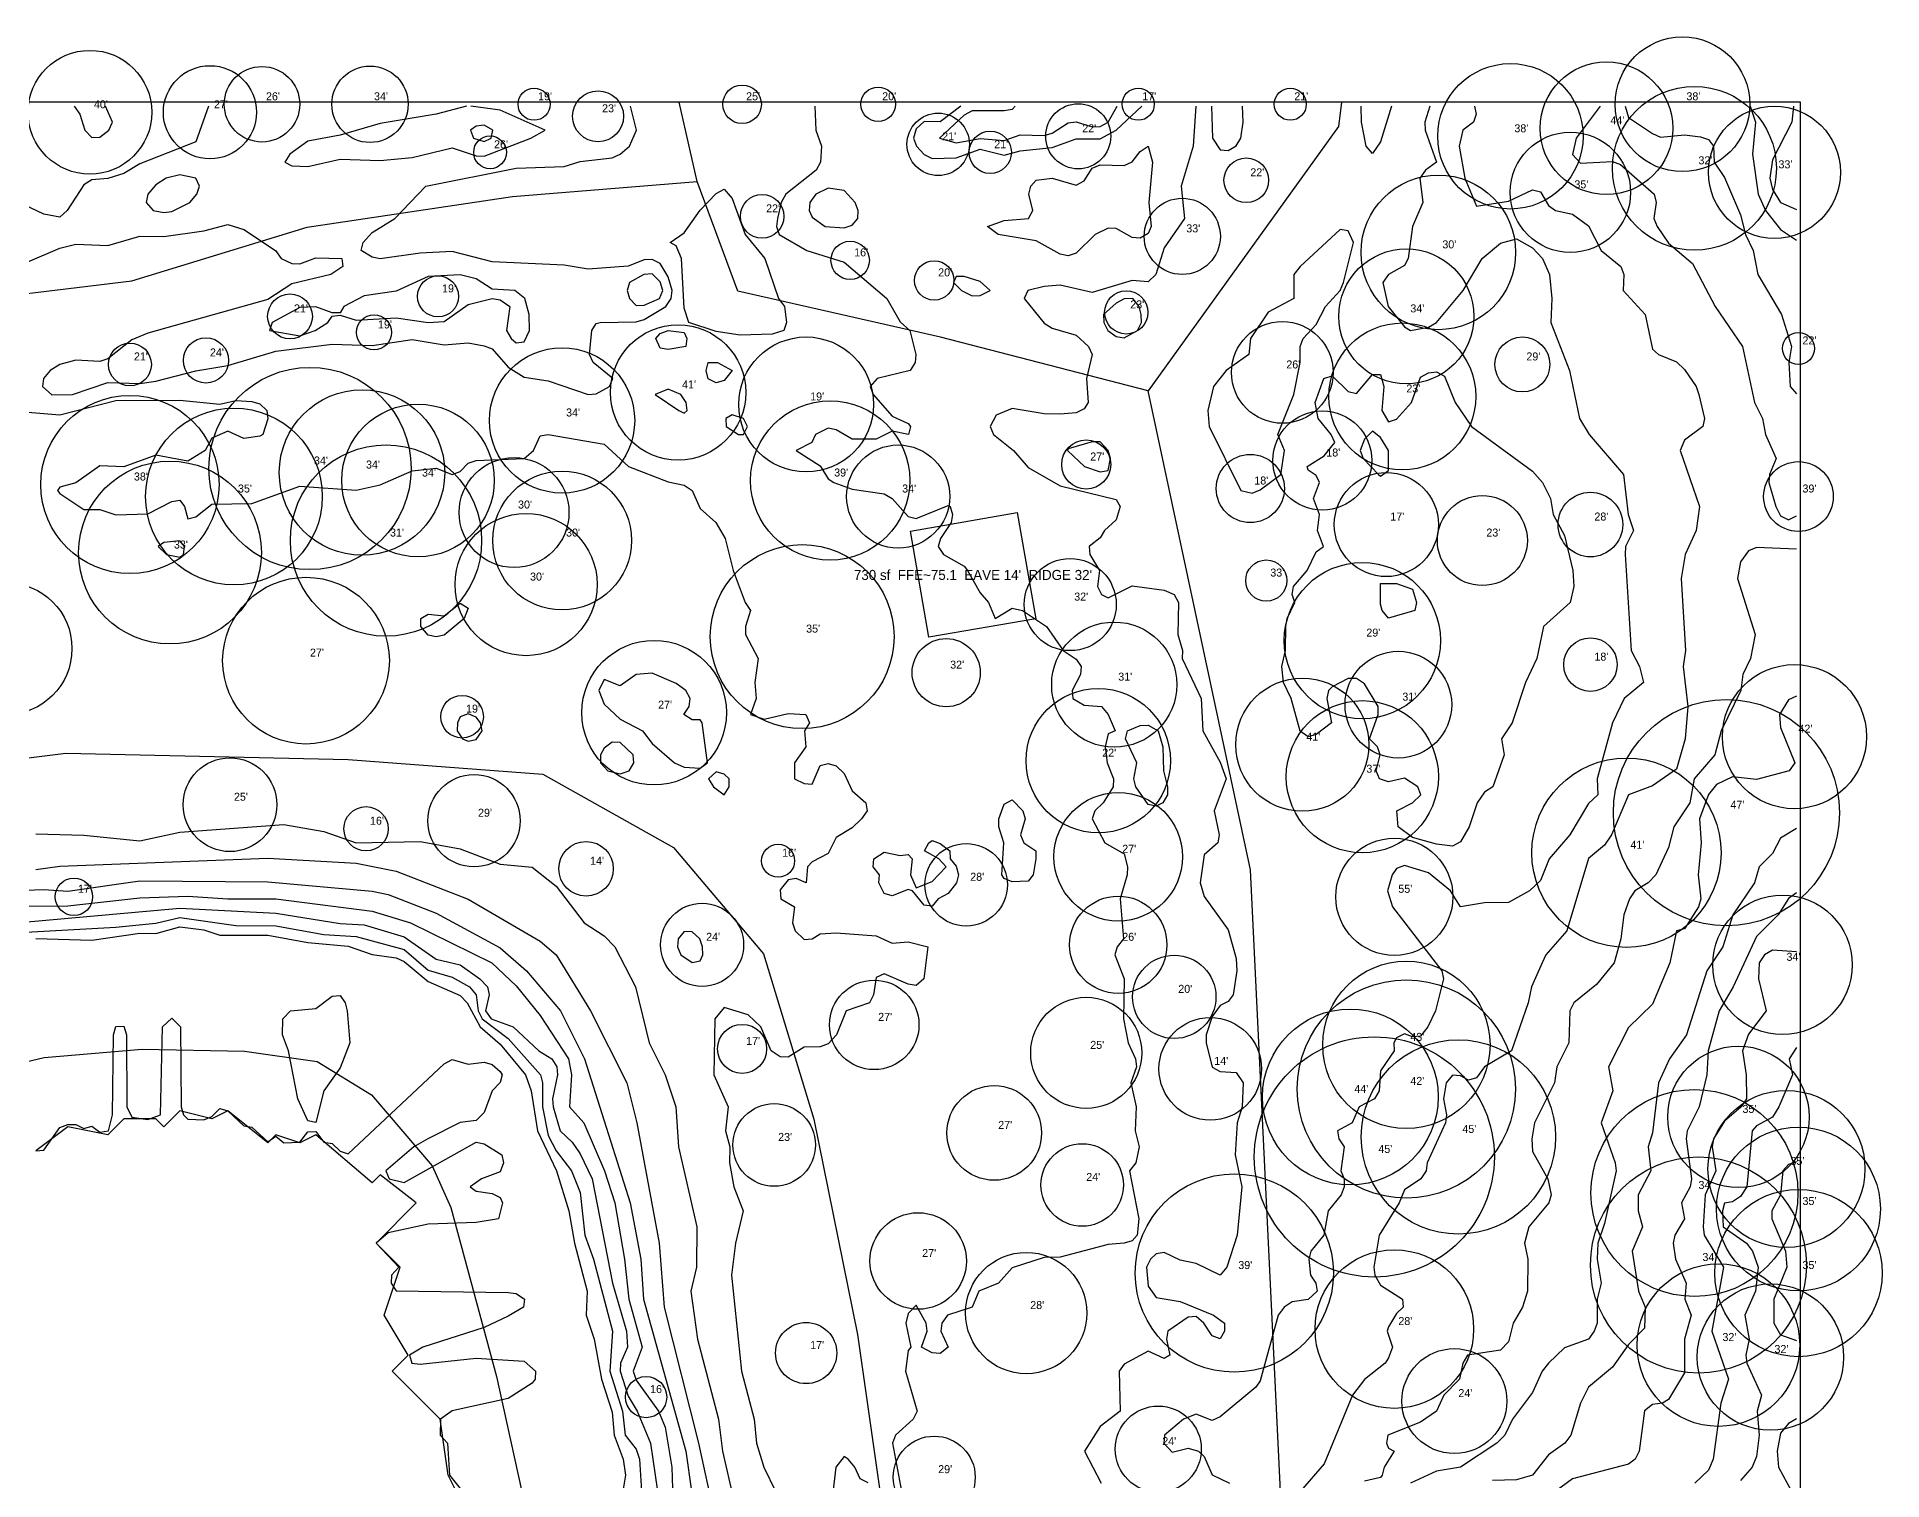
# Model space of a CAD drawing. Extents: x 425736 to 427074, y 1578339 to 1579567.
# Drawn here: x 426609.2 to 427070.4, y 1579205.8 to 1579566.3 of the extents above; entities that cross this region are included whole.
import ezdxf
from ezdxf.enums import TextEntityAlignment as Align

# ---------------------------------------------------------------- set-up
doc = ezdxf.new("R2010")
doc.units = 21
doc.header["$MEASUREMENT"] = 0
for name, color, linetype in [('A-BLDG-ANNO', 1, 'Continuous'), ('A-BLDG-FTPT', 1, 'Continuous'), ('C-ROAD-CNTR', 7, 'Continuous'), ('C-TOPO-HALF', 9, 'Continuous'), ('C-TOPO-MAJR', 3, 'Continuous'), ('C-TOPO-MINR', 8, 'Continuous'), ('C-WATR-LIDAR', 5, 'Continuous'), ('C-WATR-OVERTURE', 4, 'Continuous'), ('G-ANNO-ZONE', 6, 'Continuous'), ('L-PLNT-ANNO', 92, 'Continuous'), ('L-PLNT-TREE', 92, 'Continuous')]:
    doc.layers.add(name, color=color, linetype=linetype)

msp = doc.modelspace()

# ---------------------------------------------------------------- linework, layer by layer
at = {"layer": 'A-BLDG-FTPT', "elevation": 74.09}
msp.add_lwpolyline([(426854.22, 1579447.48), (426858.87, 1579420.95), (426832.16, 1579416.35), (426827.54, 1579442.88), (426854.22, 1579447.48)], close=True, dxfattribs=at)
at = {"layer": 'C-ROAD-CNTR'}
for points in [[(427050, 1578768.37), (427040.62, 1578787.52), (427008.12, 1578822.8), (426972.92, 1578829.01), (426945.23, 1578852.96), (426932.84, 1578920.89), (426927.5, 1578982.7), (426920.15, 1579067.43), (426922.4, 1579154.65), (426912.56, 1579358.23), (426886.98, 1579477.87), (426835.08, 1579491.34), (426784.39, 1579502.77), (426774.26, 1579530.22), (426769.77, 1579550)], [(426935.32, 1579550), (426934.52, 1579543.98), (426886.98, 1579477.87)], [(425977.16, 1579446.97), (426002.37, 1579452.12), (426067.48, 1579455.15), (426348.35, 1579452.63), (426379.23, 1579458.4), (426478.76, 1579488.46), (426507.04, 1579493.42), (426558.02, 1579497.26), (426579.87, 1579498.95), (426633.01, 1579505.43), (426676.77, 1579518.8), (426728.12, 1579526.46), (426774.26, 1579530.22)], [(426568.26, 1579381.42), (426616.49, 1579387.38), (426687.03, 1579385.76), (426735.69, 1579382.12), (426768.32, 1579363.82), (426790.83, 1579337.25), (426803.45, 1579295.98), (426814.31, 1579242.17), (426825.61, 1579163.34), (426846.62, 1579030.67)]]:
    msp.add_lwpolyline(points, dxfattribs=at)
at = {"layer": 'C-TOPO-HALF'}
for points, elevation in [([(426652.13, 1579549), (426649, 1579540.13), (426635, 1579534.61), (426631, 1579532.23), (426627, 1579530.96), (426623, 1579530.66), (426621, 1579529.34), (426616.79, 1579523), (426615, 1579521.33), (426611, 1579522.06), (426601, 1579526.75)], 74.5), ([(426607, 1579510.1), (426615, 1579513.53), (426619, 1579514.58), (426627, 1579514.18), (426635, 1579516.56), (426641, 1579516.45), (426651, 1579517.88), (426657, 1579519.45), (426661, 1579518.21), (426668.86, 1579513), (426670.32, 1579511), (426673, 1579509.71), (426675, 1579509.65), (426679, 1579511.1), (426685.48, 1579511), (426685.68, 1579509), (426682.74, 1579507), (426673, 1579504.61), (426667, 1579500.74), (426637, 1579492.34), (426633, 1579490.67), (426627, 1579485.89), (426625, 1579485.2), (426619, 1579485.56), (426615, 1579484.5), (426612.59, 1579483), (426610.9, 1579481), (426610.64, 1579479), (426613, 1579476.87), (426618.16, 1579477), (426627, 1579479.96), (426635, 1579479.72), (426639, 1579480.3), (426649, 1579482.91), (426657, 1579484.26), (426669, 1579487.78), (426683, 1579489.53), (426693, 1579489.24), (426703, 1579490.75), (426711, 1579489.38), (426717, 1579489.87), (426721, 1579489.14), (426723, 1579488.36), (426727, 1579483.84), (426731, 1579481.35), (426737, 1579480.41), (426747, 1579476.96), (426749, 1579477.19), (426752.34, 1579479), (426753.18, 1579481), (426748.31, 1579485), (426747.33, 1579487), (426747.92, 1579493), (426749, 1579494.71), (426750.03, 1579495), (426759, 1579495.14), (426761, 1579495.71), (426766.39, 1579499), (426767.76, 1579501), (426768.04, 1579503), (426767, 1579506.42), (426765, 1579509.76), (426763, 1579510.75), (426761, 1579510.6), (426757, 1579509.03), (426747, 1579508.29), (426741, 1579509.33), (426723, 1579510.13), (426713, 1579512.73), (426705, 1579512.34), (426695, 1579510.86), (426693, 1579511.3), (426690.31, 1579513), (426690.83, 1579515), (426693, 1579517.46), (426698.67, 1579521), (426706.44, 1579529), (426729, 1579533.53), (426741, 1579533.93), (426745, 1579535.22), (426753, 1579536.12), (426755, 1579537.02), (426757.39, 1579539), (426759.13, 1579543), (426757.62, 1579549)], 74.5), ([(426618.59, 1579549), (426619.97, 1579547), (426621.19, 1579543), (426623, 1579541.17), (426625, 1579541.28), (426627.21, 1579543), (426628.13, 1579545), (426626.38, 1579549)], 74.5), ([(426803.64, 1579549), (426803.88, 1579543), (426805.36, 1579539), (426805.08, 1579535), (426804.01, 1579533), (426796.39, 1579527), (426795.25, 1579525), (426794.37, 1579521), (426794.06, 1579519), (426794.76, 1579517), (426801.7, 1579513), (426811, 1579510.04), (426821.64, 1579501), (426825, 1579495.12), (426827.44, 1579493), (426828.88, 1579487), (426828.74, 1579485), (426827.53, 1579483), (426819.28, 1579481), (426817.51, 1579479), (426818.22, 1579477), (426823, 1579471.59), (426827, 1579469.74), (426827.55, 1579469), (426827.07, 1579467), (426823, 1579467.85), (426819, 1579465.83), (426813, 1579465.84), (426809, 1579468.16), (426807, 1579468.62), (426803.82, 1579467), (426802.93, 1579465), (426799, 1579463), (426805, 1579459.2), (426807, 1579455.95), (426808.38, 1579455), (426813, 1579453.32), (426821, 1579452.16), (426823, 1579451.03), (426827, 1579446.49), (426829, 1579446.03), (426837, 1579449.27), (426837.5, 1579449), (426838.09, 1579447), (426837.71, 1579445), (426835.06, 1579441), (426834.53, 1579439), (426835.79, 1579437), (426841, 1579434.08), (426841.86, 1579433), (426845, 1579427.43), (426847.09, 1579425), (426848.75, 1579421), (426853, 1579423.59), (426855.55, 1579423), (426861.58, 1579419), (426865.74, 1579413), (426869, 1579410.87), (426870.22, 1579409), (426870.08, 1579407), (426867.94, 1579403), (426868.11, 1579401), (426871, 1579399.4), (426875.29, 1579399), (426876.96, 1579397), (426878.69, 1579393), (426877, 1579392.19), (426876.21, 1579389), (426876.76, 1579385), (426878.35, 1579381), (426878.25, 1579379), (426875.77, 1579375), (426873.61, 1579373), (426872.94, 1579371), (426876.16, 1579365), (426881, 1579362.24), (426881.77, 1579359), (426881.72, 1579357), (426879.95, 1579351), (426880.81, 1579341), (426879.21, 1579339), (426878.61, 1579337), (426880.95, 1579331), (426880.8, 1579321), (426881.97, 1579315), (426883.8, 1579311), (426884.03, 1579309), (426882.67, 1579305), (426883.97, 1579299), (426883.75, 1579293), (426884.75, 1579289), (426883.89, 1579285), (426882.35, 1579283), (426884.65, 1579271), (426884.2, 1579267), (426883, 1579265.58), (426881, 1579264.97), (426877, 1579264.6), (426865, 1579261.45), (426861, 1579261.34), (426853, 1579258.79), (426849.58, 1579255), (426844.69, 1579253), (426843, 1579248.95), (426836.85, 1579247), (426835.4, 1579245), (426835.16, 1579243), (426837.01, 1579239), (426835, 1579237.4), (426833, 1579237.58), (426830.35, 1579239), (426831.74, 1579243), (426831.5, 1579245), (426829, 1579249.48), (426827, 1579247.38), (426826.38, 1579245), (426827.66, 1579239), (426827, 1579238.12), (426826.29, 1579233), (426829.25, 1579223), (426828.21, 1579221), (426823.87, 1579217), (426823.09, 1579215), (426825.3, 1579203)], 74.5), ([(426853.71, 1579549), (426853, 1579548.18), (426851, 1579547.85), (426843, 1579547.88), (426841, 1579546.74), (426834.79, 1579541), (426839, 1579539.84), (426845, 1579540.92), (426851, 1579540.48), (426855, 1579541.84), (426861, 1579541.66), (426863, 1579542.26), (426867, 1579544.88), (426869, 1579545.13), (426873, 1579543.83), (426875, 1579543.93), (426877, 1579545.04), (426879.24, 1579549)], 75.5), ([(426957.41, 1579549), (426956.12, 1579545), (426956.17, 1579543), (426959.01, 1579535), (426956.27, 1579533), (426954.86, 1579531), (426955.6, 1579525), (426953, 1579519), (426951.93, 1579511), (426951, 1579509.25), (426947, 1579506.97), (426945.61, 1579505), (426946.98, 1579499), (426951, 1579493.88), (426952.57, 1579493), (426957, 1579493.82), (426959, 1579495.02), (426965.71, 1579503), (426970.48, 1579511), (426975, 1579514.79), (426979, 1579515.86), (426983, 1579513.61), (426985.51, 1579511), (426987.25, 1579507), (426987.87, 1579501), (426987.62, 1579495), (426992.24, 1579483), (426994.74, 1579471), (426997.15, 1579467), (427005.8, 1579457), (427006.91, 1579447), (427008.27, 1579443), (427006.29, 1579439), (427006.22, 1579437), (427007.71, 1579413), (427009.79, 1579409), (427010.76, 1579405), (427005.93, 1579401), (427003, 1579395), (426999.16, 1579381), (426999.37, 1579377), (426997, 1579374.83), (426992.36, 1579367), (426987.18, 1579361), (426985, 1579355.58), (426982.31, 1579353), (426977, 1579350.06), (426971, 1579349.96), (426965, 1579348.99), (426962.52, 1579353), (426957, 1579357.45), (426951, 1579359.34), (426949, 1579358.58), (426947.94, 1579357), (426946.8, 1579353), (426948.04, 1579349), (426960.35, 1579333), (426960.82, 1579331), (426958.76, 1579323), (426956.87, 1579319), (426955, 1579316.65), (426953, 1579316.48), (426951, 1579317.24), (426949, 1579316.29), (426948.36, 1579315), (426948.42, 1579313), (426945, 1579308), (426944.74, 1579303), (426943.56, 1579301), (426939.68, 1579299), (426937.96, 1579295), (426934.33, 1579293), (426934.62, 1579291), (426935.97, 1579289), (426935.1, 1579283), (426935.93, 1579281), (426935.93, 1579279), (426935.21, 1579277), (426931.98, 1579273), (426930.87, 1579267), (426927.67, 1579263), (426927.15, 1579261), (426927.56, 1579257), (426928.85, 1579255), (426929.17, 1579253), (426927, 1579250.85), (426923, 1579250.3), (426920.99, 1579249), (426919.47, 1579247), (426915, 1579230.54), (426913.92, 1579229), (426905, 1579221.55), (426903, 1579220.66), (426899, 1579222.25), (426895.77, 1579221), (426891.02, 1579217), (426890.92, 1579215), (426893, 1579212.72), (426897, 1579213.72), (426899.59, 1579213), (426901, 1579211.67), (426903, 1579207.08), (426907.28, 1579205)], 75.5), ([(426902.81, 1579549), (426903.03, 1579541), (426905, 1579538.15), (426907, 1579537.96), (426909, 1579539.1), (426910.12, 1579541), (426910.75, 1579545), (426910.57, 1579549)], 75.5), ([(426999.96, 1579549), (426993.97, 1579541), (426993, 1579536.97), (426995, 1579534.8), (427003, 1579535.22), (427005, 1579534.44), (427013.46, 1579527), (427013.93, 1579525), (427013.39, 1579521), (427014.18, 1579519), (427017, 1579514.82), (427023, 1579509.72), (427028.65, 1579499), (427035.53, 1579489), (427038.47, 1579475), (427040.51, 1579471), (427041.3, 1579467), (427043.92, 1579461), (427042.22, 1579457), (427042.11, 1579455), (427043.88, 1579449), (427045, 1579446.71), (427047, 1579445.69), (427049, 1579446.69)], 76.5), ([(427037.46, 1579549), (427038.77, 1579545), (427038.04, 1579537), (427039.42, 1579527), (427041.23, 1579523), (427045, 1579518.21), (427049, 1579515.55)], 77.5), ([(427049, 1579438.35), (427039, 1579438.74), (427037, 1579437.96), (427035, 1579435.19), (427034.24, 1579431), (427038.67, 1579417), (427037.54, 1579411), (427035.6, 1579407), (427035.1, 1579403), (427030.14, 1579393), (427028.6, 1579387), (427023.44, 1579381), (427022.31, 1579375), (427018.39, 1579369), (427017, 1579363.85), (427013.84, 1579357), (427011.95, 1579355), (427008.62, 1579353), (427007.28, 1579351), (427005.89, 1579347), (427005.13, 1579341), (427003.42, 1579335), (426999, 1579329.6), (426993.39, 1579325), (426992.38, 1579323), (426992.07, 1579315), (426989.14, 1579309), (426988.54, 1579305), (426983.56, 1579295), (426982.83, 1579291), (426983, 1579287.85), (426986.82, 1579281), (426987.71, 1579277), (426987.11, 1579275), (426982.08, 1579269), (426981.04, 1579265), (426981.88, 1579261), (426981.74, 1579253), (426980.56, 1579249), (426978.19, 1579245), (426977, 1579240.27), (426975, 1579238.23), (426966.77, 1579237), (426965.6, 1579235), (426964.76, 1579231), (426960.9, 1579227), (426959, 1579222.99), (426955, 1579220.27), (426946.89, 1579217), (426946.53, 1579215), (426947, 1579213.77), (426948.46, 1579213), (426945.98, 1579209), (426945.44, 1579207), (426945, 1579206.38), (426941, 1579205.5)], 76.5), ([(426609, 1579367.19), (426621, 1579366.88), (426635, 1579365.51), (426645, 1579367.67), (426671, 1579369.56), (426681, 1579367.85), (426689, 1579365), (426705, 1579365.28), (426715, 1579363.45), (426725, 1579359.63), (426733, 1579358.9), (426739, 1579354.16), (426745.99, 1579345), (426751, 1579341.73), (426753.67, 1579339), (426758.87, 1579329), (426762.23, 1579315), (426766.25, 1579307), (426768.91, 1579299), (426769.61, 1579289), (426774.16, 1579269), (426774.09, 1579259), (426772.72, 1579253), (426774.31, 1579241), (426779.61, 1579221), (426780.62, 1579213), (426786.12, 1579189)], 73.5), ([(427049, 1579368.53), (427045, 1579366.18), (427043, 1579362.31), (427039.64, 1579359), (427038.55, 1579355), (427033.1, 1579347), (427030.57, 1579339), (427026.6, 1579333), (427021.52, 1579317), (427017.24, 1579311), (427014.53, 1579305), (427013, 1579292.49), (427011.9, 1579289), (427012.62, 1579283), (427009.45, 1579277), (427009.4, 1579273), (427010.54, 1579269), (427007.97, 1579263), (427009.51, 1579253), (427011.18, 1579249), (427011, 1579243.7), (427007, 1579239.63), (427003, 1579233.96), (426997, 1579228.98), (426995.01, 1579225), (426992.61, 1579217), (426991.1, 1579215), (426987, 1579212.1), (426983, 1579207.01), (426979, 1579205.87), (426973, 1579205.65)], 77.5), ([(426597, 1579352.84), (426611, 1579353.29), (426617, 1579352.88), (426635, 1579355.49), (426667, 1579355.26), (426693, 1579352.94), (426697, 1579352.08), (426709, 1579347.37), (426725, 1579338.77), (426731.58, 1579333), (426740.09, 1579323), (426746.07, 1579311), (426757.5, 1579275), (426760.2, 1579261), (426760.89, 1579251), (426771.45, 1579213), (426772.81, 1579203)], 72.5), ([(426605, 1579345.09), (426645, 1579348.64), (426669, 1579347.4), (426685, 1579344.83), (426691, 1579344.47), (426701, 1579341.5), (426709, 1579335.94), (426715, 1579334.51), (426719.94, 1579331), (426721.88, 1579329), (426722.29, 1579327), (426721.37, 1579323), (426722.8, 1579321), (426728.3, 1579319), (426734.66, 1579313), (426737.94, 1579311), (426739.2, 1579309), (426739.39, 1579307), (426738.07, 1579301), (426738.29, 1579299), (426739.99, 1579293), (426743, 1579290.21), (426745, 1579287.3), (426748.01, 1579281), (426753.09, 1579255), (426756.61, 1579243), (426756.81, 1579239), (426755.13, 1579235), (426754.98, 1579233), (426757, 1579226.72), (426759.3, 1579223), (426762.56, 1579215), (426764.33, 1579203)], 71.5), ([(426609, 1579341.04), (426623, 1579340.64), (426635, 1579342.39), (426639, 1579342.31), (426645, 1579343.97), (426651, 1579343.25), (426655, 1579341.94), (426667, 1579341.91), (426677, 1579340.05), (426687, 1579339.17), (426693, 1579337.09), (426699, 1579336.22), (426701, 1579335.33), (426707, 1579330.33), (426715, 1579326.82), (426716.74, 1579325), (426720.01, 1579319), (426725, 1579314.69), (426731.4, 1579307), (426732.79, 1579303), (426734.33, 1579293), (426739.08, 1579283), (426742.15, 1579273), (426743.57, 1579265), (426746.75, 1579253), (426746.55, 1579247), (426748.49, 1579241), (426750.37, 1579231), (426753, 1579222.72), (426753.56, 1579217), (426755.75, 1579211), (426756.36, 1579207), (426755.71, 1579203)], 70.5), ([(427049, 1579337.73), (427043, 1579338.13), (427041, 1579337.02), (427039.67, 1579335), (427039.5, 1579331), (427041.42, 1579323), (427037, 1579317.16), (427035.52, 1579313), (427036.45, 1579307), (427036.48, 1579301), (427035.2, 1579299), (427031, 1579295.46), (427028.29, 1579291), (427027.94, 1579289), (427028.83, 1579283), (427026.21, 1579277), (427025.68, 1579269), (427025.96, 1579267), (427030.73, 1579259), (427027.88, 1579243), (427032.04, 1579231), (427030.1, 1579225), (427028.22, 1579211), (427027, 1579208.25), (427023.59, 1579205)], 78.5), ([(427049, 1579285.24), (427047, 1579284.62), (427045.61, 1579283), (427045.03, 1579277), (427042.8, 1579273), (427042.8, 1579271), (427046.28, 1579263), (427046.61, 1579259), (427043.31, 1579251), (427043.33, 1579245), (427045, 1579242.08), (427049, 1579240.67)], 79.5), ([(427049, 1579221.03), (427047, 1579219.9), (427045, 1579217.5), (427044.2, 1579213), (427044.5, 1579209), (427047.73, 1579203)], 79.5), ([(426817, 1579205.05), (426815, 1579206.1), (426813.68, 1579209), (426811.97, 1579211), (426811, 1579211.66), (426808.89, 1579209), (426807.51, 1579197)], 74.5)]:
    msp.add_lwpolyline(points, dxfattribs=dict(at, elevation=elevation))
for points, elevation in [([(426718.4, 1579541), (426721, 1579540.21), (426722.78, 1579541), (426723.22, 1579543), (426721, 1579544.25), (426719, 1579544.05), (426717.64, 1579543), (426718.4, 1579541)], 75.5), ([(426865, 1579512.04), (426859, 1579515.38), (426849.5, 1579517), (426846.81, 1579519), (426851, 1579520.49), (426857.1, 1579521), (426858.16, 1579523), (426857.14, 1579527), (426857.61, 1579529), (426859, 1579530.56), (426863, 1579531.03), (426869, 1579529.31), (426871, 1579530.41), (426873, 1579533.55), (426875, 1579534.41), (426881, 1579534.2), (426883, 1579535.14), (426885, 1579537.69), (426887, 1579539.07), (426888.02, 1579535), (426887.15, 1579525), (426887.73, 1579519), (426887, 1579517.19), (426885, 1579516.08), (426883, 1579516.2), (426879, 1579518.49), (426877, 1579518.52), (426873.7, 1579517), (426869, 1579512.32), (426867, 1579511.64), (426865, 1579512.04)], 74.5), ([(426910.16, 1579453), (426913, 1579452.38), (426915, 1579453.16), (426920.12, 1579457), (426921.06, 1579463), (426919.39, 1579467), (426923.34, 1579477), (426924.98, 1579485), (426925, 1579489), (426925.74, 1579491), (426929, 1579494.51), (426931.3, 1579499), (426934.98, 1579503), (426935.83, 1579505), (426938.32, 1579515), (426937, 1579517.9), (426935, 1579518.19), (426925, 1579508.96), (426923.42, 1579507), (426923.37, 1579501), (426917, 1579497.53), (426912.59, 1579491), (426912.14, 1579487), (426906.46, 1579483), (426903.31, 1579479), (426901.85, 1579473), (426902.24, 1579469), (426910.16, 1579453)], 75.5), ([(426876.9, 1579493), (426879, 1579491.48), (426881, 1579491.14), (426884.28, 1579493), (426885.28, 1579495), (426885.21, 1579497), (426884.72, 1579499), (426883.15, 1579501), (426881, 1579500.88), (426879, 1579499.81), (426875.85, 1579497), (426875.88, 1579495), (426876.9, 1579493)], 75.5), ([(426769.65, 1579473), (426771, 1579472.33), (426771.73, 1579473), (426771.54, 1579475), (426770.17, 1579477), (426767, 1579478.29), (426763.8, 1579477), (426769.65, 1579473)], 74.5), ([(426784.56, 1579467), (426785.85, 1579467), (426786.84, 1579469), (426785.88, 1579471), (426783, 1579471.9), (426781.4, 1579471), (426781.47, 1579469), (426784.56, 1579467)], 74.5), ([(426871.08, 1579459), (426875, 1579457.71), (426877, 1579458.04), (426877.57, 1579461), (426877.02, 1579463), (426875, 1579465.2), (426873, 1579465.2), (426867, 1579463.4), (426866.83, 1579463), (426871.08, 1579459)], 75.5), ([(426947, 1579421.11), (426945.43, 1579423), (426945, 1579424.63), (426945, 1579429.79), (426949, 1579429.76), (426953, 1579428.34), (426954.04, 1579425), (426953.58, 1579423), (426947, 1579421.11)], 74.5), ([(426707, 1579416.86), (426705.23, 1579419), (426705.21, 1579421), (426707, 1579422.12), (426711, 1579421.69), (426715, 1579424.83), (426717, 1579423.64), (426715.99, 1579421), (426711, 1579416.88), (426709, 1579416.45), (426707, 1579416.86)], 73.5), ([(426887, 1579374.54), (426883.89, 1579379), (426883.37, 1579381), (426884.13, 1579385), (426881.3, 1579391), (426881.8, 1579393), (426885, 1579394.33), (426887, 1579394.35), (426889.44, 1579393), (426890.61, 1579389), (426890.78, 1579383), (426891.83, 1579379), (426891.8, 1579377), (426890.68, 1579375), (426889, 1579374.11), (426887, 1579374.54)], 74.5)]:
    msp.add_lwpolyline(points, close=True, dxfattribs=dict(at, elevation=elevation))
at = {"layer": 'C-TOPO-MAJR'}
for points, elevation in [([(426716.6, 1579549), (426709, 1579547), (426695, 1579544.68), (426685, 1579541.79), (426677, 1579540.28), (426672.49, 1579537), (426671.24, 1579535), (426673, 1579534.1), (426677, 1579533.93), (426685, 1579535.82), (426695, 1579535.46), (426703, 1579536.21), (426713, 1579538.6), (426719, 1579536.66), (426721, 1579536.57), (426732.71, 1579541), (426736.25, 1579543), (426725, 1579548), (426717.7, 1579549)], 75), ([(426840.19, 1579549), (426835, 1579545.1), (426831, 1579545.17), (426829, 1579543.4), (426828.36, 1579541), (426829.09, 1579539), (426831, 1579536.92), (426833, 1579535.98), (426839, 1579536.15), (426845, 1579538.32), (426851, 1579536.77), (426855, 1579537.84), (426863, 1579538.71), (426869, 1579540.87), (426875, 1579540.87), (426878.96, 1579543), (426885.37, 1579549)], 75), ([(426898.86, 1579549), (426898.22, 1579539), (426895.2, 1579529), (426896.09, 1579521), (426891, 1579513.61), (426888.91, 1579507), (426887, 1579505.11), (426883, 1579505.51), (426873, 1579502.51), (426865, 1579504.3), (426861, 1579503.95), (426856.9, 1579503), (426856.01, 1579501), (426861, 1579494.81), (426863, 1579493.55), (426869, 1579491.84), (426872.05, 1579489), (426873, 1579487), (426871.54, 1579481), (426871.95, 1579475), (426871, 1579473.4), (426869, 1579472.45), (426865, 1579472.08), (426861, 1579472.12), (426853, 1579473.46), (426849, 1579471.83), (426847.46, 1579469), (426848.31, 1579467), (426853.34, 1579463), (426857, 1579458.76), (426865, 1579454.13), (426879, 1579450.74), (426879.99, 1579449), (426879, 1579445.66), (426876.08, 1579443), (426875, 1579441.16), (426872.2, 1579439), (426872.39, 1579437), (426874.84, 1579433), (426874.31, 1579429), (426875.29, 1579427), (426877, 1579426.19), (426883, 1579429.2), (426891, 1579428.09), (426893.5, 1579427), (426894.53, 1579425), (426894.39, 1579417), (426895.52, 1579413), (426895.45, 1579411), (426900.2, 1579401), (426900.6, 1579393), (426905, 1579385.11), (426906.46, 1579381), (426903.5, 1579373), (426904.73, 1579367), (426904.41, 1579365), (426901, 1579362), (426900, 1579355), (426901, 1579351.57), (426907, 1579343.27), (426909, 1579336.1), (426909.12, 1579333), (426908.24, 1579327), (426907, 1579325.35), (426905, 1579324.34), (426903, 1579321.6), (426901.5, 1579317), (426901.48, 1579315), (426903, 1579308.91), (426905, 1579307.86), (426909, 1579307.61), (426910.69, 1579305), (426910.5, 1579299), (426909.18, 1579295), (426908.7, 1579287), (426910.38, 1579279), (426909.23, 1579267), (426906.63, 1579259), (426905, 1579256.97), (426899, 1579259.86), (426895, 1579260.75), (426891, 1579262.66), (426889, 1579262.3), (426887.54, 1579261), (426886.58, 1579259), (426887, 1579254.21), (426889, 1579251.4), (426895, 1579250.4), (426903.31, 1579247), (426906.05, 1579245), (426906.09, 1579243), (426905, 1579241.1), (426903, 1579241.81), (426900.91, 1579245), (426899, 1579246.62), (426897, 1579246.44), (426891.9, 1579243), (426891.55, 1579241), (426892.37, 1579237), (426891, 1579236.14), (426887, 1579237.98), (426881, 1579234.72), (426879.74, 1579233), (426879.95, 1579223), (426875, 1579219.17), (426871.08, 1579213), (426875.27, 1579205)], 75), ([(426947.82, 1579549), (426945, 1579540.12), (426943, 1579537.23), (426941.47, 1579539), (426940.26, 1579545), (426940.17, 1579549)], 75), ([(426609, 1579288.06), (426611, 1579288.18), (426615, 1579293.85), (426617, 1579294.63), (426619, 1579294.57), (426621, 1579293.64), (426623, 1579294.23), (426625, 1579292.69), (426627.12, 1579293), (426628.15, 1579297), (426628.43, 1579317), (426629, 1579319.09), (426631, 1579319.19), (426631.62, 1579317), (426631.75, 1579299), (426633, 1579296.47), (426637, 1579295.87), (426640.18, 1579297), (426640.66, 1579319), (426643, 1579321.21), (426645.16, 1579319), (426645.3, 1579299), (426645.91, 1579297), (426647, 1579295.91), (426651, 1579295.74), (426653, 1579296.62), (426655, 1579298.6), (426657, 1579298.01), (426661, 1579294.29), (426663, 1579293.95), (426667, 1579290.29), (426669, 1579291.73), (426671, 1579290.01), (426675, 1579290.23), (426677, 1579292.81), (426679, 1579292.84), (426681, 1579290.19), (426683, 1579289.82), (426685, 1579287.93), (426687, 1579287.32), (426711, 1579309.79), (426713, 1579310.87), (426717, 1579309.65), (426721, 1579310.16), (426723, 1579309.62), (426725, 1579307.87), (426725.52, 1579307), (426725, 1579305.14), (426723.02, 1579303), (426721, 1579297.57), (426719, 1579295.57), (426715, 1579295.09), (426706.94, 1579291), (426703.48, 1579289), (426696.44, 1579283), (426697.28, 1579281), (426701, 1579280.14), (426719, 1579290.2), (426721, 1579289.79), (426725.41, 1579287), (426725.86, 1579285), (426725, 1579282.75), (426720.38, 1579281), (426717.51, 1579279), (426719, 1579277.98), (426723, 1579277.36), (426725, 1579276.34), (426725.59, 1579275), (426724.57, 1579271), (426719, 1579270.12), (426707, 1579269.74), (426697, 1579267.55), (426694.05, 1579265), (426699.69, 1579259), (426697.83, 1579257), (426697.82, 1579255), (426699, 1579253.06), (426727, 1579252.62), (426729, 1579252.39), (426731.12, 1579251), (426730.88, 1579249), (426727, 1579246.75), (426721, 1579243.9), (426705.66, 1579239), (426702.37, 1579237), (426702.92, 1579235), (426705, 1579234.72), (426719, 1579236.2), (426731, 1579235.5), (426733.87, 1579233), (426733.78, 1579231), (426733, 1579229.97), (426727, 1579226.18), (426713, 1579223.09), (426710.12, 1579221), (426710.05, 1579217), (426711.84, 1579215), (426712.37, 1579207), (426715, 1579203.65)], 70)]:
    msp.add_lwpolyline(points, dxfattribs=dict(at, elevation=elevation))
for points, elevation in [([(426638.29, 1579523), (426641, 1579522.44), (426643, 1579522.75), (426647.47, 1579525), (426649.22, 1579527), (426649.9, 1579529), (426648.97, 1579531), (426645, 1579531.91), (426641.56, 1579531), (426639, 1579529.37), (426636.95, 1579527), (426636.53, 1579525), (426638.29, 1579523)], 75), ([(426806.28, 1579519), (426811, 1579518.63), (426813, 1579519.27), (426814.38, 1579521), (426814.48, 1579523), (426813.74, 1579525), (426811, 1579527.97), (426807, 1579528.52), (426803.95, 1579527), (426802.44, 1579525), (426802.29, 1579523), (426803, 1579521.31), (426806.28, 1579519)], 75), ([(426757.34, 1579501), (426759, 1579499.21), (426761, 1579499.31), (426764.88, 1579501), (426765.64, 1579503), (426765, 1579505.17), (426763, 1579507.12), (426760.96, 1579507), (426757.38, 1579505), (426756.75, 1579503), (426757.34, 1579501)], 75), ([(426727.81, 1579491), (426729, 1579489.87), (426731, 1579490.17), (426732.35, 1579493), (426732.27, 1579497), (426731.17, 1579501), (426728.67, 1579503), (426723, 1579503.29), (426719, 1579505.86), (426715, 1579506.86), (426707, 1579506.47), (426699, 1579502.79), (426691, 1579501.64), (426685.99, 1579499), (426685, 1579497.42), (426683, 1579497.4), (426679, 1579498.89), (426675, 1579498.73), (426668.03, 1579495), (426667.37, 1579493), (426675, 1579491.67), (426678.78, 1579493), (426681.93, 1579495), (426683, 1579496.53), (426685, 1579496.8), (426689, 1579495.57), (426699, 1579496.14), (426707, 1579495.02), (426711, 1579495.2), (426717, 1579499.46), (426723, 1579501), (426725, 1579500.68), (426727.41, 1579499), (426726.64, 1579493), (426727.81, 1579491)], 75), ([(426840.34, 1579503), (426843, 1579501.63), (426845, 1579501.7), (426847.46, 1579503), (426845, 1579505.22), (426841, 1579506.51), (426839, 1579506.44), (426838.3, 1579505), (426840.34, 1579503)], 75), ([(426959, 1579364.61), (426953, 1579366.29), (426949.46, 1579369), (426949.1, 1579373), (426953.03, 1579375), (426955.08, 1579377), (426954.37, 1579379), (426951, 1579381.16), (426947, 1579380.26), (426944.83, 1579381), (426943.93, 1579383), (426944.92, 1579387), (426944.29, 1579389), (426942.28, 1579391), (426944.46, 1579397), (426944.42, 1579399), (426941, 1579404.68), (426939, 1579406.03), (426937, 1579406.04), (426933, 1579403.95), (426932.08, 1579403), (426931.61, 1579401), (426932.82, 1579395), (426929, 1579392.03), (426927, 1579391.49), (426925, 1579392.91), (426922.7, 1579401), (426920.82, 1579405), (426920.39, 1579409), (426921.29, 1579413), (426921.41, 1579419), (426921.69, 1579421), (426923.65, 1579425), (426922.94, 1579427), (426923.29, 1579429), (426926.71, 1579433), (426929, 1579437.68), (426930.76, 1579439), (426929.31, 1579443), (426929.82, 1579447), (426928.29, 1579451), (426929.79, 1579455), (426929, 1579456.75), (426927, 1579458.12), (426926.71, 1579459), (426931, 1579461.65), (426933.63, 1579465), (426932.72, 1579467), (426929.43, 1579471), (426928.7, 1579475), (426930.85, 1579481), (426933, 1579481.69), (426937, 1579477.74), (426939, 1579477.24), (426943, 1579481.96), (426945, 1579481.98), (426945.86, 1579479), (426945.34, 1579473), (426947, 1579470.16), (426949, 1579470.84), (426952.77, 1579475), (426955, 1579481.34), (426957, 1579482.42), (426959, 1579482.66), (426961, 1579481.54), (426963.72, 1579475), (426967.82, 1579469), (426983, 1579457.81), (426985.51, 1579455), (426987.55, 1579451), (426988.23, 1579447), (426991, 1579441.76), (426993.14, 1579433), (426993.32, 1579429), (426992.45, 1579425), (426985.75, 1579419), (426984.11, 1579411), (426981.26, 1579405), (426977.97, 1579395), (426975.25, 1579391), (426975.96, 1579387), (426973.1, 1579379), (426971, 1579377.61), (426969.24, 1579375), (426967.23, 1579369), (426965, 1579365.27), (426963, 1579364.14), (426959, 1579364.61)], 75), ([(426944.56, 1579457), (426945, 1579456.6), (426947, 1579458.03), (426947.08, 1579463), (426945, 1579466.25), (426943, 1579467.82), (426941, 1579465.85), (426939.98, 1579463), (426940.71, 1579461), (426944.56, 1579457)], 75), ([(426677, 1579295.55), (426674.46, 1579301), (426672.13, 1579313), (426670.66, 1579317), (426670.69, 1579321), (426672.6, 1579323), (426679, 1579323.57), (426683, 1579326.63), (426685, 1579326.86), (426686.33, 1579325), (426686.76, 1579323), (426687.45, 1579315), (426685, 1579308.73), (426681, 1579303.05), (426679, 1579295.1), (426677, 1579295.55)], 70)]:
    msp.add_lwpolyline(points, close=True, dxfattribs=dict(at, elevation=elevation))
at = {"layer": 'C-TOPO-MINR'}
for points, elevation in [([(426968.5, 1579549), (426968.94, 1579547), (426968.31, 1579545), (426965.64, 1579543), (426964.72, 1579539), (426966.09, 1579531), (426969, 1579524.06), (426977, 1579525.31), (426983, 1579528.15), (426985, 1579527.65), (426987, 1579524.23), (426988.79, 1579523), (426993, 1579522.03), (426997, 1579519.15), (427000.17, 1579513), (427005.11, 1579509), (427005.85, 1579507), (427005.67, 1579503), (427011.22, 1579497), (427013, 1579488.3), (427014.48, 1579487), (427019, 1579485.13), (427021, 1579483.24), (427023.89, 1579479), (427024.56, 1579477), (427026.01, 1579471), (427025.56, 1579469), (427021, 1579465.59), (427019.92, 1579463), (427024.76, 1579449), (427023.93, 1579443), (427021.14, 1579437), (427020.2, 1579431), (427021.28, 1579413), (427020.69, 1579409), (427021.83, 1579399), (427021.17, 1579391), (427019, 1579383.38), (427013, 1579379.19), (427007, 1579376.96), (427002.76, 1579367), (427001, 1579364.38), (426997, 1579361.07), (426991.57, 1579343), (426986.38, 1579337), (426985.45, 1579335), (426982.81, 1579329), (426981.97, 1579325), (426977.78, 1579313), (426971, 1579309.04), (426969, 1579306.23), (426967, 1579305.68), (426965, 1579306.75), (426963, 1579306.94), (426961.42, 1579305), (426960.75, 1579301), (426961.51, 1579297), (426961.25, 1579295), (426956.69, 1579285), (426956.44, 1579283), (426955.09, 1579281), (426951, 1579278.32), (426949.71, 1579275), (426944.71, 1579267), (426943.35, 1579259), (426943.65, 1579257), (426945, 1579254.49), (426950.51, 1579251), (426950.68, 1579249), (426949, 1579247.42), (426947, 1579244.02), (426946.72, 1579243), (426948.08, 1579239), (426947, 1579236.28), (426946.17, 1579235), (426941, 1579230.91), (426938.05, 1579227), (426931, 1579209.82), (426925.03, 1579203)], 76), ([(427006.2, 1579549), (427007, 1579546.21), (427013, 1579542.19), (427015, 1579541.32), (427021, 1579541.87), (427025, 1579541.4), (427027, 1579540.74), (427028.25, 1579539), (427028.41, 1579535), (427031, 1579531.21), (427035, 1579521.84), (427036.22, 1579517), (427038.18, 1579513), (427039.32, 1579507), (427045.24, 1579497), (427047.72, 1579489), (427047.13, 1579485), (427047.39, 1579479), (427049, 1579477.13)], 77), ([(427048.29, 1579549), (427047.87, 1579545), (427043, 1579535.62), (427042.33, 1579531), (427043, 1579528.2), (427045, 1579525), (427049, 1579523.2)], 78), ([(426603, 1579472.91), (426615, 1579471.9), (426629, 1579475.46), (426645, 1579475.56), (426655, 1579474.55), (426659, 1579475.45), (426663, 1579475.24), (426665, 1579474.62), (426666.73, 1579473), (426667, 1579470.91), (426665.73, 1579467), (426665, 1579466.58), (426661, 1579466.01), (426657, 1579467.83), (426653, 1579466.04), (426651.33, 1579463), (426647, 1579460.35), (426639, 1579461.87), (426631, 1579458.88), (426625, 1579459.16), (426619, 1579454.89), (426615, 1579453.82), (426614.37, 1579453), (426615, 1579452.22), (426621, 1579448.24), (426625, 1579448.26), (426629, 1579446.91), (426637, 1579447.2), (426643, 1579450.24), (426645, 1579450.62), (426646.16, 1579449), (426647, 1579445.92), (426649, 1579446.43), (426653, 1579449.55), (426663, 1579449.76), (426675, 1579454.06), (426689, 1579453.07), (426695, 1579454.46), (426703, 1579457.9), (426709, 1579458.57), (426713, 1579457.01), (426715, 1579457.77), (426717, 1579459.83), (426719, 1579460.46), (426731, 1579460.96), (426733.38, 1579463), (426735, 1579466.68), (426737, 1579467), (426751, 1579464.57), (426757.11, 1579459), (426767, 1579455.15), (426771, 1579454.37), (426773, 1579453.03), (426775, 1579448.51), (426778.93, 1579445), (426781.26, 1579441), (426783.27, 1579433), (426786.28, 1579425), (426787.6, 1579423), (426786.3, 1579419), (426786.33, 1579417), (426789.49, 1579411), (426788.64, 1579405), (426788.99, 1579401), (426787.61, 1579397), (426791, 1579395.89), (426797, 1579397.32), (426801.4, 1579397), (426802.34, 1579395), (426801.08, 1579393), (426801.38, 1579389), (426798.58, 1579385), (426798.59, 1579381), (426801, 1579379.81), (426803, 1579379.63), (426805, 1579384.32), (426807, 1579384.76), (426809, 1579384.18), (426811, 1579382.33), (426813, 1579377.94), (426816.43, 1579375), (426816.75, 1579373), (426815.3, 1579371), (426813, 1579368.69), (426809, 1579366.33), (426807, 1579362.32), (426803, 1579360.25), (426801.85, 1579359), (426801.52, 1579355), (426799, 1579356.05), (426797, 1579355.7), (426795, 1579353.25), (426795.2, 1579351), (426798.56, 1579349), (426798.09, 1579345), (426798.73, 1579343), (426801, 1579340.8), (426803, 1579341.02), (426805, 1579342.21), (426809, 1579342.46), (426819, 1579341.74), (426823, 1579339.87), (426827, 1579340.24), (426831.95, 1579339), (426830.91, 1579331), (426829, 1579329.36), (426827, 1579329.66), (426821, 1579332.26), (426819, 1579331.33), (426818.33, 1579327), (426817.33, 1579325), (426811.54, 1579323), (426809.06, 1579317), (426807, 1579314.75), (426805, 1579313.98), (426801, 1579313.96), (426797, 1579311.47), (426795, 1579311.51), (426792.76, 1579313), (426790.17, 1579319), (426787, 1579321.98), (426781, 1579323.87), (426778.7, 1579321), (426778.44, 1579307), (426781.98, 1579299), (426781.34, 1579293), (426782.4, 1579289), (426782.33, 1579285), (426783.39, 1579279), (426785.72, 1579273), (426783.81, 1579265), (426782.84, 1579257), (426785.38, 1579233), (426788.48, 1579221), (426789.1, 1579215), (426790.95, 1579209), (426793.8, 1579203)], 74), ([(427049, 1579401.61), (427047, 1579400.67), (427044.77, 1579397), (427045, 1579393.81), (427048.59, 1579385), (427047.16, 1579383), (427039, 1579380.8), (427033, 1579381.46), (427029, 1579379.53), (427027, 1579377.03), (427024.79, 1579371), (427025.22, 1579365), (427024.45, 1579357), (427025.12, 1579351), (427024.49, 1579349), (427021, 1579343.5), (427019, 1579342.99), (427017.39, 1579335), (427013, 1579324.69), (427007, 1579318.86), (427002, 1579309), (427003.08, 1579303), (427000.16, 1579295), (427003.72, 1579285), (427003.9, 1579283), (427001, 1579269.85), (426999.34, 1579265), (426999.19, 1579261), (427000.17, 1579255), (426999.22, 1579251), (426999.18, 1579245), (426998.4, 1579243), (426997, 1579240.96), (426991, 1579238.81), (426987, 1579234.95), (426985.44, 1579233), (426983, 1579227.62), (426978, 1579221), (426976.09, 1579217), (426974.1, 1579215), (426965, 1579209.02), (426959, 1579207.96), (426952.57, 1579205)], 77), ([(426609, 1579358.32), (426615, 1579359.13), (426667, 1579361.13), (426689, 1579359.91), (426699, 1579357.94), (426717, 1579350.94), (426735, 1579340.42), (426739.01, 1579337), (426747.64, 1579323), (426756.66, 1579305), (426759.2, 1579295), (426764.78, 1579265), (426765.99, 1579249), (426774.58, 1579215), (426778.49, 1579197)], 73), ([(426593, 1579349.05), (426617, 1579349.21), (426635, 1579351.24), (426647, 1579351.69), (426657, 1579350.97), (426669, 1579351), (426693, 1579347.94), (426702.59, 1579345), (426722.95, 1579335), (426729, 1579329.25), (426735, 1579321.83), (426742.12, 1579311), (426742.87, 1579307), (426742.38, 1579299), (426745.97, 1579295), (426751.08, 1579283), (426753.68, 1579275), (426756.14, 1579261), (426757.19, 1579251), (426760.51, 1579239), (426758.23, 1579233), (426759, 1579230.71), (426764.6, 1579223), (426766.25, 1579219), (426767.92, 1579209), (426768.17, 1579201)], 72), ([(427049, 1579352.51), (427047, 1579351.05), (427044.4, 1579347), (427039, 1579341.61), (427033.19, 1579329), (427029.68, 1579323), (427026.94, 1579313), (427026.56, 1579307), (427024.65, 1579299), (427021.65, 1579293), (427021.41, 1579291), (427022.76, 1579281), (427022.41, 1579279), (427020.27, 1579275), (427021.02, 1579271), (427018.62, 1579267), (427018.17, 1579265), (427018.74, 1579261), (427021.44, 1579255), (427021.07, 1579251), (427022.65, 1579247), (427020.98, 1579241), (427021, 1579232.57), (427017, 1579225.9), (427015.5, 1579225), (427013, 1579224.66), (427011, 1579223.03), (427009.69, 1579213), (427008.7, 1579211), (427007, 1579209.77), (426993, 1579206.05), (426987, 1579201.66)], 78), ([(426605, 1579342.55), (426629, 1579343.91), (426639, 1579344.94), (426645, 1579346.3), (426659, 1579344.31), (426669, 1579344.26), (426681, 1579342.06), (426689, 1579341.56), (426701, 1579338.34), (426707, 1579333.19), (426713, 1579331.41), (426717.39, 1579329), (426719, 1579327), (426719.49, 1579323), (426720.49, 1579321), (426727, 1579316.09), (426735.07, 1579307), (426735.62, 1579305), (426735.62, 1579299), (426737, 1579291.86), (426739, 1579288.03), (426742.87, 1579283), (426745, 1579277.6), (426746.18, 1579267), (426748.39, 1579261), (426753.07, 1579243), (426752.4, 1579233), (426755.59, 1579223), (426756.3, 1579217), (426759, 1579213.49), (426759.81, 1579211), (426760.84, 1579195)], 71), ([(427049, 1579313.84), (427047.21, 1579311), (427048, 1579307), (427044.55, 1579299), (427043, 1579296.43), (427039, 1579294.25), (427037.89, 1579293), (427036.61, 1579279), (427035, 1579276.61), (427033, 1579275.27), (427031, 1579274.93), (427030.55, 1579273), (427030.67, 1579269), (427036.53, 1579265), (427038.05, 1579263), (427039.42, 1579259), (427038.75, 1579253), (427036.08, 1579247), (427037.18, 1579241), (427036.31, 1579237), (427036.62, 1579235), (427040.27, 1579227), (427039.21, 1579223), (427039.69, 1579217), (427039, 1579211.68), (427037.94, 1579209), (427035, 1579205.7)], 79)]:
    msp.add_lwpolyline(points, dxfattribs=dict(at, elevation=elevation))
at = {"layer": 'C-TOPO-MINR', "elevation": 74}
for points in [[(426779, 1579492.71), (426772.22, 1579495), (426771, 1579498.54), (426770.37, 1579511), (426769, 1579514.1), (426767.49, 1579515), (426771, 1579517.37), (426775, 1579523.06), (426779, 1579527.17), (426781, 1579528.31), (426783, 1579525.93), (426786.27, 1579517), (426791.2, 1579511), (426794.57, 1579501), (426796.05, 1579499), (426796.61, 1579495), (426795.92, 1579493), (426793, 1579492.04), (426785, 1579491.85), (426779, 1579492.71)], [(426765, 1579488.57), (426763.91, 1579491), (426765, 1579492.27), (426767, 1579492.95), (426771, 1579492.51), (426771.65, 1579491), (426771.4, 1579489), (426767, 1579488.2), (426765, 1579488.57)], [(426777, 1579480.93), (426776.5, 1579483), (426777, 1579485.02), (426779.35, 1579485), (426782.99, 1579483), (426781, 1579480.52), (426779, 1579479.88), (426777, 1579480.93)], [(426641.65, 1579437), (426645, 1579436.37), (426645.85, 1579437), (426646.15, 1579439), (426645, 1579440.47), (426641, 1579439.98), (426639.52, 1579439), (426641.65, 1579437)], [(426768.57, 1579385), (426771, 1579383.91), (426775, 1579383.62), (426776.87, 1579385), (426775.52, 1579395), (426775, 1579395.71), (426773, 1579395.73), (426770.97, 1579397), (426772.24, 1579399), (426772.54, 1579401), (426771.39, 1579403), (426769, 1579404.75), (426763, 1579407.33), (426759, 1579407.06), (426755, 1579404.22), (426751, 1579405.76), (426749.7, 1579403), (426751, 1579399.66), (426755, 1579395.84), (426760.62, 1579393), (426763, 1579389.78), (426768.57, 1579385)], [(426715.63, 1579391), (426717, 1579390.38), (426719, 1579390.76), (426720.49, 1579393), (426720.14, 1579395), (426719, 1579396.35), (426717, 1579397.23), (426715, 1579396.43), (426714.34, 1579395), (426714.31, 1579393), (426715.63, 1579391)], [(426751.91, 1579383), (426755, 1579382.19), (426757.24, 1579383), (426758.42, 1579385), (426758.25, 1579387), (426755, 1579390.02), (426753, 1579390.09), (426751, 1579388.63), (426750.1, 1579387), (426750.12, 1579385), (426751.91, 1579383)], [(426780.98, 1579377), (426782.28, 1579379), (426782.3, 1579381), (426781, 1579382.14), (426779, 1579382.69), (426777.1, 1579381), (426778.34, 1579379), (426780.98, 1579377)], [(426851, 1579356.03), (426850.39, 1579357), (426850.94, 1579365), (426849.66, 1579369), (426849.67, 1579371), (426851, 1579374.61), (426853, 1579375.69), (426855.65, 1579373), (426856.26, 1579371), (426855.05, 1579367), (426855.91, 1579365), (426858.9, 1579363), (426858.89, 1579361), (426858.22, 1579357), (426857, 1579355.36), (426853, 1579355.26), (426851, 1579356.03)], [(426831, 1579349.37), (426828.05, 1579353), (426827, 1579353.3), (426823, 1579351.71), (426821, 1579352.36), (426819.69, 1579355), (426819.85, 1579357), (426818.25, 1579359), (426818.45, 1579361), (426821, 1579362.66), (426825, 1579361.78), (426827, 1579362.09), (426828.02, 1579361), (426827.59, 1579357), (426829, 1579353.71), (426833, 1579355.34), (426836.49, 1579359), (426834.7, 1579361), (426831.05, 1579363), (426832.17, 1579365), (426833, 1579365.53), (426835, 1579364.84), (426837.41, 1579363), (426837.5, 1579361), (426839, 1579359.13), (426839.57, 1579357), (426839.1, 1579355), (426837, 1579352.34), (426834.52, 1579351), (426833, 1579349.16), (426831, 1579349.37)], [(426770.17, 1579337), (426773, 1579335.05), (426775, 1579335.46), (426775.69, 1579337), (426775.63, 1579339), (426774.92, 1579341), (426773, 1579342.75), (426771, 1579342.85), (426769.52, 1579341), (426769.38, 1579339), (426770.17, 1579337)]]:
    msp.add_lwpolyline(points, close=True, dxfattribs=at)
at = {"layer": 'C-WATR-LIDAR', "elevation": 69.98}
msp.add_lwpolyline([(426716, 1579199), (426712, 1579207), (426710, 1579221), (426698, 1579233), (426702, 1579237), (426696, 1579247), (426700, 1579259), (426694, 1579265), (426704, 1579275), (426695, 1579282), (426693, 1579280), (426679, 1579292), (426675, 1579290), (426669, 1579292), (426667, 1579290), (426657, 1579298), (426653, 1579296), (426645, 1579298), (426641, 1579294), (426639, 1579296), (426631, 1579296), (426627, 1579292), (426617, 1579294), (426609, 1579288)], dxfattribs=at)
at = {"layer": 'C-WATR-OVERTURE'}
msp.add_lwpolyline([(426582.42, 1579304.57), (426611.1, 1579311.35), (426635.58, 1579313.42), (426661.1, 1579312.9), (426679.33, 1579310.32), (426692.88, 1579301.98), (426708.01, 1579284.26), (426712.69, 1579273.83), (426724.14, 1579231.62), (426743.96, 1579141.5), (426750.21, 1579103.47), (426749.16, 1579087.84), (426753.85, 1579067.52), (426743.43, 1579052.93), (426743.43, 1579052.93), (426727.81, 1579035.75), (426720.49, 1579029.46), (426678.81, 1579020.11), (426658.51, 1579019.58), (426626.19, 1579026.36), (426606.93, 1579033.64)], dxfattribs=at)
at = {"layer": 'G-ANNO-ZONE'}
msp.add_lwpolyline([(427050, 1578350), (427050, 1579550), (425750, 1579550), (425750, 1578350), (427050, 1578350)], close=True, dxfattribs=at)
at = {"layer": 'L-PLNT-TREE'}
for centre, radius in [((426622.5, 1579547.5), 15.46), ((427020.5, 1579549.5), 16.83), ((426652.5, 1579547.5), 11.64), ((426665.5, 1579549.5), 9.43), ((426692.5, 1579549.5), 9.54), ((426977.5, 1579541.5), 18.17), ((427001.5, 1579543.5), 16.57), ((426733.5, 1579549.5), 4), ((426785.5, 1579549.5), 4.81), ((426819.5, 1579549.5), 4.31), ((426884.5, 1579549.5), 4), ((426922.5, 1579549.5), 4), ((427023.5, 1579533.5), 20.48), ((426749.5, 1579546.5), 6.36), ((426869.5, 1579541.5), 8.13), ((427043.5, 1579532.5), 16.5), ((426834.5, 1579539.5), 7.8), ((426722.5, 1579537.5), 4.09), ((426847.5, 1579537.5), 5.28), ((426992.5, 1579527.5), 15.04), ((426911.5, 1579530.5), 5.58), ((426959.5, 1579512.5), 19.32), ((426790.5, 1579521.5), 5.45), ((426895.5, 1579516.5), 9.52), ((426812.5, 1579510.5), 4.8), ((426951.5, 1579496.5), 16.88), ((426833.5, 1579505.5), 4.92), ((426709.5, 1579501.5), 5.13), ((426881.5, 1579497.5), 5.4), ((426672.5, 1579496.5), 5.6), ((426693.5, 1579492.5), 4.37), ((426769.5, 1579477.5), 16.9), ((426920.5, 1579482.5), 12.7), ((426950.5, 1579476.5), 18.36), ((426632.5, 1579484.5), 5.35), ((426651.5, 1579485.5), 5.65), ((426740.5, 1579470.5), 18.15), ((426801.5, 1579474.5), 16.86), ((426980.5, 1579484.5), 6.86), ((427049.5, 1579488.5), 4), ((426677.5, 1579458.5), 25.26), ((426632.5, 1579454.5), 22.27), ((426690.5, 1579457.5), 20.67), ((426807.5, 1579455.5), 19.89), ((426658.5, 1579451.5), 22.08), ((426704.5, 1579455.5), 19.06), ((426930.5, 1579460.5), 12.38), ((426871.5, 1579459.5), 6.13), ((426696.5, 1579440.5), 23.9), ((426728.5, 1579447.5), 13.73), ((426824.5, 1579451.5), 12.88), ((426912.5, 1579453.5), 8.52), ((426642.5, 1579437.5), 22.84), ((426740.5, 1579440.5), 17.34), ((426946.5, 1579444.5), 13.01), ((427049.5, 1579451.5), 8.71), ((426970.5, 1579440.5), 11.24), ((426997.5, 1579444.5), 8.07), ((426731.5, 1579429.5), 17.76), ((426800.5, 1579416.5), 22.98), ((426867.5, 1579424.5), 11.5), ((426916.5, 1579430.5), 5.15), ((426940.5, 1579415.5), 19.52), ((426601.5, 1579413.5), 16.52), ((426676.5, 1579410.5), 20.83), ((426878.5, 1579404.5), 15.64), ((426763.5, 1579397.5), 18.07), ((426836.5, 1579407.5), 8.51), ((426997.5, 1579409.5), 6.68), ((426949.5, 1579399.5), 13.33), ((426925.5, 1579389.5), 16.65), ((427048.5, 1579391.5), 18.01), ((426715.5, 1579396.5), 5.33), ((426874.5, 1579385.5), 18.04), ((426940.5, 1579381.5), 19.01), ((427031.5, 1579372.5), 28.27), ((426657.5, 1579374.5), 11.71), ((427006.5, 1579362.5), 23.66), ((426718.5, 1579370.5), 11.53), ((426691.5, 1579368.5), 5.53), ((426879.5, 1579361.5), 16.06), ((426746.5, 1579358.5), 6.81), ((426794.5, 1579360.5), 4.12), ((426841.5, 1579354.5), 10.3), ((426948.5, 1579351.5), 14.64), ((426618.5, 1579351.5), 4.67), ((426879.5, 1579339.5), 12.16), ((427045.5, 1579334.5), 17.44), ((426775.5, 1579339.5), 10.38), ((426893.5, 1579326.5), 10.41), ((426951.5, 1579314.5), 20.91), ((426818.5, 1579319.5), 11.18), ((426951.5, 1579303.5), 27.26), ((426871.5, 1579312.5), 13.88), ((426937.5, 1579301.5), 21.96), ((426785.5, 1579313.5), 6.13), ((426902.5, 1579308.5), 12.82), ((426943.5, 1579286.5), 30), ((426964.5, 1579291.5), 24.29), ((427034.5, 1579296.5), 17.67), ((426848.5, 1579292.5), 11.83), ((426793.5, 1579289.5), 10.32), ((427023.5, 1579277.5), 25.86), ((427046.5, 1579283.5), 19.62), ((427049.5, 1579273.5), 20.47), ((426870.5, 1579279.5), 10.31), ((427024.5, 1579259.5), 26.99), ((426908.5, 1579257.5), 24.77), ((427049.5, 1579257.5), 20.9), ((426829.5, 1579260.5), 12.06), ((426856.5, 1579247.5), 15.15), ((426948.5, 1579243.5), 19.82), ((427029.5, 1579239.5), 20.31), ((427042.5, 1579236.5), 18.29), ((426801.5, 1579237.5), 7.64), ((426963.5, 1579225.5), 13.11), ((426761.5, 1579226.5), 5.15), ((426889.5, 1579213.5), 10.76), ((426833.5, 1579206.5), 10.25)]:
    msp.add_circle(centre, radius, dxfattribs=at)

# ---------------------------------------------------------------- texts
at = {"layer": 'A-BLDG-ANNO'}
msp.add_text("730 sf  FFE~75.1  EAVE 14'  RIDGE 32'", height=2.5, dxfattribs=at).set_placement((426843.2, 1579431.91), align=Align.MIDDLE_CENTER)
at = {"layer": 'L-PLNT-ANNO'}
for s, p in [("40'", (426623.5, 1579548.5)), ("27'", (426653.5, 1579548.5)), ("26'", (426666.5, 1579550.5)), ("34'", (426693.5, 1579550.5)), ("19'", (426734.5, 1579550.5)), ("23'", (426750.5, 1579547.5)), ("25'", (426786.5, 1579550.5)), ("20'", (426820.5, 1579550.5)), ("17'", (426885.5, 1579550.5)), ("21'", (426923.5, 1579550.5)), ("38'", (427021.5, 1579550.5)), ("22'", (426870.5, 1579542.5)), ("38'", (426978.5, 1579542.5)), ("44'", (427002.5, 1579544.5)), ("26'", (426723.5, 1579538.5)), ("21'", (426835.5, 1579540.5)), ("21'", (426848.5, 1579538.5)), ("32'", (427024.5, 1579534.5)), ("33'", (427044.5, 1579533.5)), ("22'", (426912.5, 1579531.5)), ("35'", (426993.5, 1579528.5)), ("22'", (426791.5, 1579522.5)), ("33'", (426896.5, 1579517.5)), ("16'", (426813.5, 1579511.5)), ("30'", (426960.5, 1579513.5)), ("20'", (426834.5, 1579506.5)), ("19'", (426710.5, 1579502.5)), ("21'", (426673.5, 1579497.5)), ("23'", (426882.5, 1579498.5)), ("34'", (426952.5, 1579497.5)), ("19'", (426694.5, 1579493.5)), ("24'", (426652.5, 1579486.5)), ("22'", (427050.5, 1579489.5)), ("21'", (426633.5, 1579485.5)), ("26'", (426921.5, 1579483.5)), ("29'", (426981.5, 1579485.5)), ("41'", (426770.5, 1579478.5)), ("23'", (426951.5, 1579477.5)), ("19'", (426802.5, 1579475.5)), ("34'", (426741.5, 1579471.5)), ("34'", (426678.5, 1579459.5)), ("27'", (426872.5, 1579460.5)), ("18'", (426931.5, 1579461.5)), ("38'", (426633.5, 1579455.5)), ("34'", (426691.5, 1579458.5)), ("34'", (426705.5, 1579456.5)), ("39'", (426808.5, 1579456.5)), ("18'", (426913.5, 1579454.5)), ("35'", (426659.5, 1579452.5)), ("34'", (426825.5, 1579452.5)), ("39'", (427050.5, 1579452.5)), ("30'", (426729.5, 1579448.5)), ("17'", (426947.5, 1579445.5)), ("28'", (426998.5, 1579445.5)), ("31'", (426697.5, 1579441.5)), ("30'", (426741.5, 1579441.5)), ("23'", (426971.5, 1579441.5)), ("33'", (426643.5, 1579438.5)), ("33'", (426917.5, 1579431.5)), ("30'", (426732.5, 1579430.5)), ("32'", (426868.5, 1579425.5)), ("35'", (426801.5, 1579417.5)), ("29'", (426941.5, 1579416.5)), ("27'", (426677.5, 1579411.5)), ("32'", (426837.5, 1579408.5)), ("18'", (426998.5, 1579410.5)), ("31'", (426879.5, 1579405.5)), ("31'", (426950.5, 1579400.5)), ("19'", (426716.5, 1579397.5)), ("27'", (426764.5, 1579398.5)), ("41'", (426926.5, 1579390.5)), ("42'", (427049.5, 1579392.5)), ("22'", (426875.5, 1579386.5)), ("37'", (426941.5, 1579382.5)), ("25'", (426658.5, 1579375.5)), ("29'", (426719.5, 1579371.5)), ("47'", (427032.5, 1579373.5)), ("16'", (426692.5, 1579369.5)), ("27'", (426880.5, 1579362.5)), ("41'", (427007.5, 1579363.5)), ("14'", (426747.5, 1579359.5)), ("16'", (426795.5, 1579361.5)), ("28'", (426842.5, 1579355.5)), ("17'", (426619.5, 1579352.5)), ("55'", (426949.5, 1579352.5)), ("24'", (426776.5, 1579340.5)), ("26'", (426880.5, 1579340.5)), ("34'", (427046.5, 1579335.5)), ("20'", (426894.5, 1579327.5)), ("27'", (426819.5, 1579320.5)), ("17'", (426786.5, 1579314.5)), ("25'", (426872.5, 1579313.5)), ("43'", (426952.5, 1579315.5)), ("14'", (426903.5, 1579309.5)), ("44'", (426938.5, 1579302.5)), ("42'", (426952.5, 1579304.5)), ("35'", (427035.5, 1579297.5)), ("27'", (426849.5, 1579293.5)), ("23'", (426794.5, 1579290.5)), ("45'", (426965.5, 1579292.5)), ("45'", (426944.5, 1579287.5)), ("35'", (427047.5, 1579284.5)), ("24'", (426871.5, 1579280.5)), ("34'", (427024.5, 1579278.5)), ("35'", (427050.5, 1579274.5)), ("27'", (426830.5, 1579261.5)), ("39'", (426909.5, 1579258.5)), ("34'", (427025.5, 1579260.5)), ("35'", (427050.5, 1579258.5)), ("28'", (426857.5, 1579248.5)), ("28'", (426949.5, 1579244.5)), ("17'", (426802.5, 1579238.5)), ("32'", (427030.5, 1579240.5)), ("32'", (427043.5, 1579237.5)), ("16'", (426762.5, 1579227.5)), ("24'", (426964.5, 1579226.5)), ("24'", (426890.5, 1579214.5)), ("29'", (426834.5, 1579207.5))]:
    msp.add_text(s, height=2, dxfattribs=at).set_placement(p)

doc.saveas('drawing.dxf')
